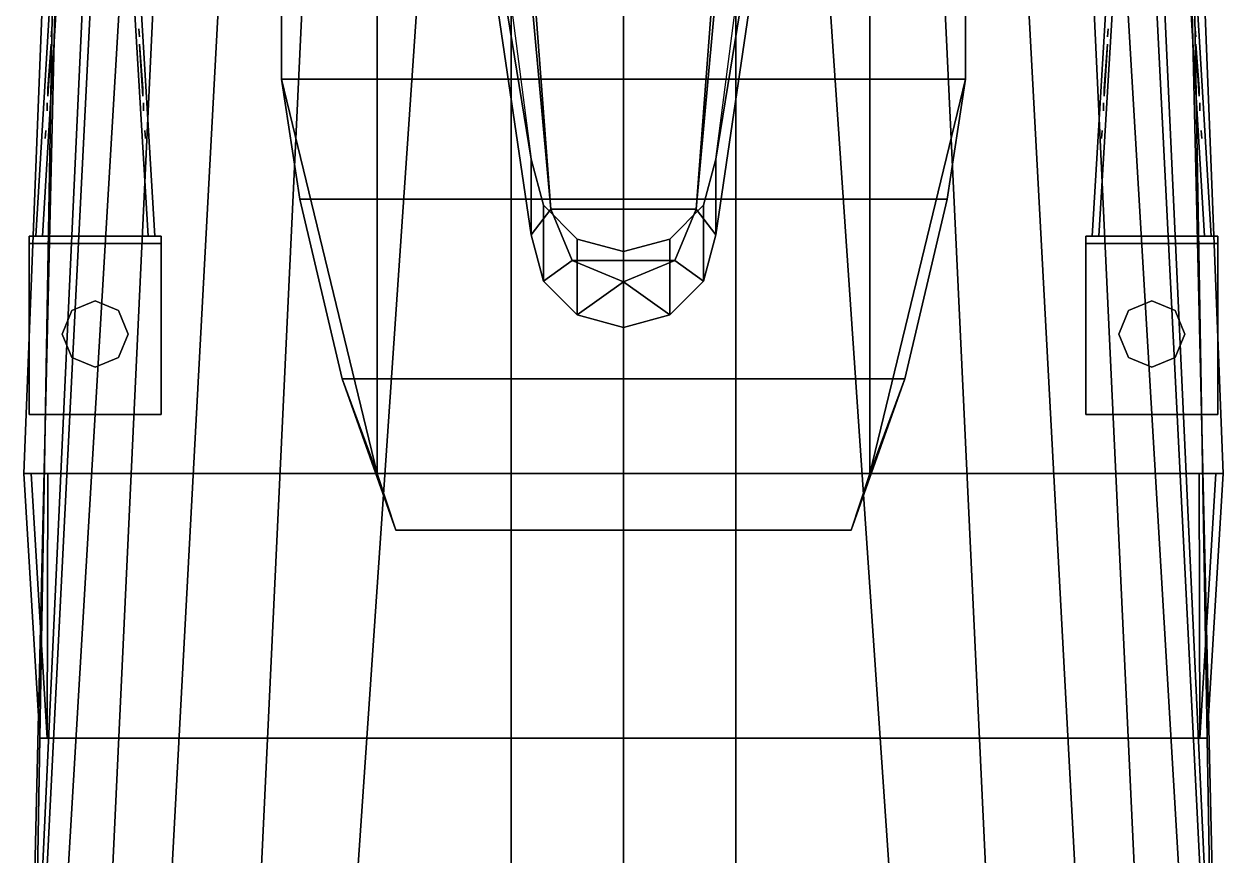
# Model space of a CAD drawing. Extents: x -9 to 9, y -98 to 98.
# Drawn here: x -9.08 to 9.08, y 7.16 to 19.75 of the extents above; entities that cross this region are included whole.
import ezdxf

# ---------------------------------------------------------------- set-up
doc = ezdxf.new("R2010")
doc.units = 0
doc.layers.get('0').update_dxf_attribs({"linetype": 'CONTINUOUS'})
doc.layers.add('CRANE', color=4, linetype='CONTINUOUS')
doc.layers.add('SUPERSTRUCTURE', color=3, linetype='CONTINUOUS')

msp = doc.modelspace()

# ---------------------------------------------------------------- linework, layer by layer
for points in [[(-8.8, 20.15, 7.23), (-8.647, 20.15, 4.91), (-8.839, 8.93, 4.91), (-9.08, 12.94, 6.82)], [(-8.61, 20.15, 4.38), (-8.19, 20.15, -1.44), (-8.87, 5.39, -1.44), (-8.95, 5.39, 4.38)], [(-8.647, 20.15, 4.91), (-8.61, 20.15, 4.38), (-8.95, 5.39, 4.38), (-8.9, 5.39, 4.91)], [(-8.19, 20.15, -1.44), (-8.07, 20.15, -2.17), (-8.81, 5.39, -2.17), (-8.87, 5.39, -1.44)], [(-8.07, 20.15, -2.17), (-7.63, 20.15, -3.2), (-8.5, 5.39, -3.2), (-8.81, 5.39, -2.17)], [(-7.63, 20.15, -3.2), (-7.12, 20.15, -3.95), (-7.81, 5.39, -4.23), (-8.5, 5.39, -3.2)], [(-7.12, 20.15, -3.95), (-6.13, 20.15, -4.84), (-6.92, 5.39, -4.95), (-7.81, 5.39, -4.23)], [(-6.13, 20.15, -4.84), (-4.86, 20.15, -5.46), (-5.56, 5.39, -5.46), (-6.92, 5.39, -4.95)], [(-4.86, 20.15, -5.46), (-3.12, 20.15, -5.73), (-4.13, 5.39, -5.73), (-5.56, 5.39, -5.46)], [(-3.12, 20.15, -5.73), (-1.7, 20.15, -5.92), (-1.7, 5.39, -5.96), (-4.13, 5.39, -5.73)], [(0, 5.39, -5.97), (-1.7, 5.39, -5.96), (-1.7, 20.15, -5.92), (0, 20.15, -5.97)], [(0, 20.15, -5.97), (1.7, 20.15, -5.92), (1.7, 5.39, -5.96), (0, 5.39, -5.97)], [(4.13, 5.39, -5.73), (1.7, 5.39, -5.96), (1.7, 20.15, -5.92), (3.12, 20.15, -5.73)], [(5.56, 5.39, -5.46), (4.13, 5.39, -5.73), (3.12, 20.15, -5.73), (4.86, 20.15, -5.46)], [(6.92, 5.39, -4.95), (5.56, 5.39, -5.46), (4.86, 20.15, -5.46), (6.13, 20.15, -4.84)], [(7.81, 5.39, -4.23), (6.92, 5.39, -4.95), (6.13, 20.15, -4.84), (7.12, 20.15, -3.95)], [(8.5, 5.39, -3.2), (7.81, 5.39, -4.23), (7.12, 20.15, -3.95), (7.63, 20.15, -3.2)], [(8.81, 5.39, -2.17), (8.5, 5.39, -3.2), (7.63, 20.15, -3.2), (8.07, 20.15, -2.17)], [(8.87, 5.39, -1.44), (8.81, 5.39, -2.17), (8.07, 20.15, -2.17), (8.19, 20.15, -1.44)], [(8.95, 5.39, 4.38), (8.87, 5.39, -1.44), (8.19, 20.15, -1.44), (8.61, 20.15, 4.38)], [(8.9, 5.39, 4.91), (8.95, 5.39, 4.38), (8.61, 20.15, 4.38), (8.647, 20.15, 4.91)], [(9.08, 12.94, 6.82), (8.839, 8.93, 4.91), (8.647, 20.15, 4.91), (8.8, 20.15, 7.23)], [(-8.73, 8.93, 4.91), (-8.72, 12.94, 4.91), (-8.97, 12.94, 6.82), (-8.73, 8.93, 4.91)], [(8.97, 12.94, 6.82), (8.72, 12.94, 4.91), (8.73, 8.93, 4.91)]]:
    msp.add_3dface(points)
at = {"layer": 'CRANE'}
for points in [[(-8.8, 16.53, 8.14), (-8.22, 26.21, 8.39), (-8.32, 26.21, 8.39), (-8.9, 16.53, 8.14)], [(-8.32, 26.21, 8.39), (-8.32, 26.21, 8.21), (-8.9, 16.53, 8.05), (-8.9, 16.53, 8.14)], [(-8.9, 16.53, 8.05), (-8.32, 26.21, 8.21), (-8.22, 26.21, 8.21), (-8.8, 16.53, 8.05)], [(-8.8, 16.53, 8.38), (-8.22, 26.21, 9.51), (-8.32, 26.21, 9.51), (-8.9, 16.53, 8.38)], [(-8.32, 26.21, 9.51), (-8.32, 26.21, 9.33), (-8.9, 16.53, 8.24), (-8.9, 16.53, 8.38)], [(-8.9, 16.53, 8.24), (-8.32, 26.21, 9.33), (-8.22, 26.21, 9.33), (-8.8, 16.53, 8.24)], [(-8.8, 16.53, 8.05), (-8.22, 26.21, 8.21), (-8.22, 26.21, 8.39), (-8.8, 16.53, 8.14)], [(-8.8, 16.53, 8.24), (-8.22, 26.21, 9.33), (-8.22, 26.21, 9.51), (-8.8, 16.53, 8.38)], [(-7.1, 16.53, 8.14), (-7.68, 26.21, 8.39), (-7.78, 26.21, 8.39), (-7.2, 16.53, 8.14)], [(-7.2, 16.53, 8.05), (-7.78, 26.21, 8.21), (-7.68, 26.21, 8.21), (-7.1, 16.53, 8.05)], [(-7.78, 26.21, 8.39), (-7.78, 26.21, 8.21), (-7.2, 16.53, 8.05), (-7.2, 16.53, 8.14)], [(-7.1, 16.53, 8.38), (-7.68, 26.21, 9.51), (-7.78, 26.21, 9.51), (-7.2, 16.53, 8.38)], [(-7.2, 16.53, 8.24), (-7.78, 26.21, 9.33), (-7.68, 26.21, 9.33), (-7.1, 16.53, 8.24)], [(-7.78, 26.21, 9.51), (-7.78, 26.21, 9.33), (-7.2, 16.53, 8.24), (-7.2, 16.53, 8.38)], [(-7.1, 16.53, 8.05), (-7.68, 26.21, 8.21), (-7.68, 26.21, 8.39), (-7.1, 16.53, 8.14)], [(-7.1, 16.53, 8.24), (-7.68, 26.21, 9.33), (-7.68, 26.21, 9.51), (-7.1, 16.53, 8.38)], [(7.2, 16.53, 8.14), (7.78, 26.21, 8.39), (7.68, 26.21, 8.39), (7.1, 16.53, 8.14)], [(7.68, 26.21, 8.39), (7.68, 26.21, 8.21), (7.1, 16.53, 8.05), (7.1, 16.53, 8.14)], [(7.1, 16.53, 8.05), (7.68, 26.21, 8.21), (7.78, 26.21, 8.21), (7.2, 16.53, 8.05)], [(7.68, 26.21, 9.51), (7.68, 26.21, 9.33), (7.1, 16.53, 8.24), (7.1, 16.53, 8.38)], [(7.1, 16.53, 8.24), (7.68, 26.21, 9.33), (7.78, 26.21, 9.33), (7.2, 16.53, 8.24)], [(7.2, 16.53, 8.38), (7.78, 26.21, 9.51), (7.68, 26.21, 9.51), (7.1, 16.53, 8.38)], [(7.2, 16.53, 8.05), (7.78, 26.21, 8.21), (7.78, 26.21, 8.39), (7.2, 16.53, 8.14)], [(7.2, 16.53, 8.24), (7.78, 26.21, 9.33), (7.78, 26.21, 9.51), (7.2, 16.53, 8.38)], [(8.22, 26.21, 9.51), (8.22, 26.21, 9.33), (8.8, 16.53, 8.24), (8.8, 16.53, 8.38)], [(8.8, 16.53, 8.24), (8.22, 26.21, 9.33), (8.32, 26.21, 9.33), (8.9, 16.53, 8.24)], [(8.9, 16.53, 8.38), (8.32, 26.21, 9.51), (8.22, 26.21, 9.51), (8.8, 16.53, 8.38)], [(8.9, 16.53, 8.14), (8.32, 26.21, 8.39), (8.22, 26.21, 8.39), (8.8, 16.53, 8.14)], [(8.22, 26.21, 8.39), (8.22, 26.21, 8.21), (8.8, 16.53, 8.05), (8.8, 16.53, 8.14)], [(8.8, 16.53, 8.05), (8.22, 26.21, 8.21), (8.32, 26.21, 8.21), (8.9, 16.53, 8.05)], [(8.9, 16.53, 8.24), (8.32, 26.21, 9.33), (8.32, 26.21, 9.51), (8.9, 16.53, 8.38)], [(8.9, 16.53, 8.05), (8.32, 26.21, 8.21), (8.32, 26.21, 8.39), (8.9, 16.53, 8.14)], [(-8.67, 19.55, 8.2), (-8.67, 19.55, 8.59), (-8.66, 19.67, 8.6), (-8.66, 19.67, 8.2)], [(-8.66, 19.67, 8.2), (-8.66, 19.67, 8.6), (-8.67, 19.55, 8.59), (-8.67, 19.55, 8.2)], [(-7.34, 19.67, 8.2), (-7.34, 19.67, 8.6), (-7.33, 19.55, 8.59), (-7.33, 19.55, 8.2)], [(-7.33, 19.55, 8.2), (-7.33, 19.55, 8.59), (-7.34, 19.67, 8.6), (-7.34, 19.67, 8.2)], [(7.34, 19.67, 8.2), (7.34, 19.67, 8.6), (7.33, 19.55, 8.59), (7.33, 19.55, 8.2)], [(7.33, 19.55, 8.2), (7.33, 19.55, 8.59), (7.34, 19.67, 8.6), (7.34, 19.67, 8.2)], [(8.67, 19.55, 8.2), (8.67, 19.55, 8.59), (8.66, 19.67, 8.6), (8.66, 19.67, 8.2)], [(8.66, 19.67, 8.2), (8.66, 19.67, 8.6), (8.67, 19.55, 8.59), (8.67, 19.55, 8.2)], [(-8.72, 18.77, 8.18), (-8.67, 19.44, 8.58), (-8.68, 19.28, 8.57), (-8.72, 18.65, 8.18)], [(-8.72, 18.65, 8.18), (-8.68, 19.28, 8.57), (-8.67, 19.44, 8.58), (-8.72, 18.77, 8.18)], [(-7.28, 18.65, 8.18), (-7.32, 19.28, 8.57), (-7.33, 19.44, 8.58), (-7.28, 18.77, 8.18)], [(-7.28, 18.77, 8.18), (-7.33, 19.44, 8.58), (-7.32, 19.28, 8.57), (-7.28, 18.65, 8.18)], [(7.28, 18.65, 8.18), (7.32, 19.28, 8.57), (7.33, 19.44, 8.58), (7.28, 18.77, 8.18)], [(7.28, 18.77, 8.18), (7.33, 19.44, 8.58), (7.32, 19.28, 8.57), (7.28, 18.65, 8.18)], [(8.72, 18.77, 8.18), (8.67, 19.44, 8.58), (8.68, 19.28, 8.57), (8.72, 18.65, 8.18)], [(8.72, 18.65, 8.18), (8.68, 19.28, 8.57), (8.67, 19.44, 8.58), (8.72, 18.77, 8.18)], [(-8.73, 18.55, 8.18), (-8.73, 18.55, 8.47), (-8.73, 18.43, 8.46), (-8.73, 18.43, 8.17)], [(-8.73, 18.43, 8.17), (-8.73, 18.43, 8.46), (-8.73, 18.55, 8.47), (-8.73, 18.55, 8.18)], [(-7.27, 18.43, 8.17), (-7.27, 18.43, 8.46), (-7.27, 18.55, 8.47), (-7.27, 18.55, 8.18)], [(-7.27, 18.55, 8.18), (-7.27, 18.55, 8.47), (-7.27, 18.43, 8.46), (-7.27, 18.43, 8.17)], [(7.27, 18.43, 8.17), (7.27, 18.43, 8.46), (7.27, 18.55, 8.47), (7.27, 18.55, 8.18)], [(7.27, 18.55, 8.18), (7.27, 18.55, 8.47), (7.27, 18.43, 8.46), (7.27, 18.43, 8.17)], [(8.73, 18.55, 8.18), (8.73, 18.55, 8.47), (8.73, 18.43, 8.46), (8.73, 18.43, 8.17)], [(8.73, 18.43, 8.17), (8.73, 18.43, 8.46), (8.73, 18.55, 8.47), (8.73, 18.55, 8.18)], [(-8.76, 18.01, 8.16), (-8.76, 18.01, 8.41), (-8.75, 18.13, 8.43), (-8.75, 18.13, 8.16)], [(-8.75, 18.13, 8.16), (-8.75, 18.13, 8.43), (-8.76, 18.01, 8.41), (-8.76, 18.01, 8.16)], [(-7.25, 18.13, 8.16), (-7.25, 18.13, 8.43), (-7.24, 18.01, 8.41), (-7.24, 18.01, 8.16)], [(-7.24, 18.01, 8.16), (-7.24, 18.01, 8.41), (-7.25, 18.13, 8.43), (-7.25, 18.13, 8.16)], [(7.25, 18.13, 8.16), (7.25, 18.13, 8.43), (7.24, 18.01, 8.41), (7.24, 18.01, 8.16)], [(7.24, 18.01, 8.16), (7.24, 18.01, 8.41), (7.25, 18.13, 8.43), (7.25, 18.13, 8.16)], [(8.76, 18.01, 8.16), (8.76, 18.01, 8.41), (8.75, 18.13, 8.43), (8.75, 18.13, 8.16)], [(8.75, 18.13, 8.16), (8.75, 18.13, 8.43), (8.76, 18.01, 8.41), (8.76, 18.01, 8.16)], [(-9, 16.53, 8.42), (-9, 16.53, 7.99), (-9, 16.42, 7.92), (-9, 16.42, 8.47)], [(-7, 16.53, 8.42), (-7, 16.53, 7.99), (-9, 16.53, 7.99), (-9, 16.53, 8.42)], [(-9, 16.42, 7.92), (-9, 16.53, 7.99), (-7, 16.53, 7.99), (-7, 16.42, 7.92)], [(-7, 16.42, 8.47), (-7, 16.53, 8.42), (-9, 16.53, 8.42), (-9, 16.42, 8.47)], [(-7, 16.42, 7.92), (-7, 16.53, 7.99), (-7, 16.53, 8.42), (-7, 16.42, 8.47)], [(9, 16.53, 8.42), (9, 16.53, 7.99), (7, 16.53, 7.99), (7, 16.53, 8.42)], [(7, 16.53, 8.42), (7, 16.53, 7.99), (7, 16.42, 7.92), (7, 16.42, 8.47)], [(7, 16.42, 7.92), (7, 16.53, 7.99), (9, 16.53, 7.99), (9, 16.42, 7.92)], [(9, 16.42, 8.47), (9, 16.53, 8.42), (7, 16.53, 8.42), (7, 16.42, 8.47)], [(9, 16.42, 7.92), (9, 16.53, 7.99), (9, 16.53, 8.42), (9, 16.42, 8.47)], [(-9, 16.42, 8.47), (-9, 16.42, 7.11), (-9, 13.83, 7.11), (-9, 13.83, 9.02)], [(-9, 13.83, 7.11), (-9, 16.42, 7.11), (-7, 16.42, 7.11), (-7, 13.83, 7.11)], [(-7, 16.42, 7.92), (-7, 16.42, 7.11), (-9, 16.42, 7.11), (-9, 16.42, 7.92)], [(-7, 13.83, 9.02), (-7, 16.42, 8.47), (-9, 16.42, 8.47), (-9, 13.83, 9.02)], [(-7, 13.83, 7.11), (-7, 16.42, 7.11), (-7, 16.42, 8.47), (-7, 13.83, 9.02)], [(7, 16.42, 8.47), (7, 16.42, 7.11), (7, 13.83, 7.11), (7, 13.83, 9.02)], [(9, 16.42, 7.92), (9, 16.42, 7.11), (7, 16.42, 7.11), (7, 16.42, 7.92)], [(7, 13.83, 7.11), (7, 16.42, 7.11), (9, 16.42, 7.11), (9, 13.83, 7.11)], [(9, 13.83, 9.02), (9, 16.42, 8.47), (7, 16.42, 8.47), (7, 13.83, 9.02)], [(9, 13.83, 7.11), (9, 16.42, 7.11), (9, 16.42, 8.47), (9, 13.83, 9.02)], [(-8, 15.55, 6.91), (-8.354, 15.404, 6.91), (-8.354, 15.404, 7.11), (-8, 15.55, 7.11)], [(-7.646, 15.404, 6.91), (-8, 15.55, 6.91), (-8, 15.55, 7.11), (-7.646, 15.404, 7.11)], [(8, 15.55, 6.91), (7.646, 15.404, 6.91), (7.646, 15.404, 7.11), (8, 15.55, 7.11)], [(8.354, 15.404, 6.91), (8, 15.55, 6.91), (8, 15.55, 7.11), (8.354, 15.404, 7.11)], [(-8.354, 15.404, 6.91), (-8.5, 15.05, 6.91), (-8.5, 15.05, 7.11), (-8.354, 15.404, 7.11)], [(-7.5, 15.05, 6.91), (-7.646, 15.404, 6.91), (-7.646, 15.404, 7.11), (-7.5, 15.05, 7.11)], [(7.646, 15.404, 6.91), (7.5, 15.05, 6.91), (7.5, 15.05, 7.11), (7.646, 15.404, 7.11)], [(8.5, 15.05, 6.91), (8.354, 15.404, 6.91), (8.354, 15.404, 7.11), (8.5, 15.05, 7.11)], [(-8.5, 15.05, 6.91), (-8.354, 14.696, 6.91), (-8.354, 14.696, 7.11), (-8.5, 15.05, 7.11)], [(-7.646, 14.696, 6.91), (-7.5, 15.05, 6.91), (-7.5, 15.05, 7.11), (-7.646, 14.696, 7.11)], [(7.5, 15.05, 6.91), (7.646, 14.696, 6.91), (7.646, 14.696, 7.11), (7.5, 15.05, 7.11)], [(8.354, 14.696, 6.91), (8.5, 15.05, 6.91), (8.5, 15.05, 7.11), (8.354, 14.696, 7.11)], [(-8.354, 14.696, 6.91), (-8, 14.55, 6.91), (-8, 14.55, 7.11), (-8.354, 14.696, 7.11)], [(-8, 14.55, 6.91), (-7.646, 14.696, 6.91), (-7.646, 14.696, 7.11), (-8, 14.55, 7.11)], [(7.646, 14.696, 6.91), (8, 14.55, 6.91), (8, 14.55, 7.11), (7.646, 14.696, 7.11)], [(8, 14.55, 6.91), (8.354, 14.696, 6.91), (8.354, 14.696, 7.11), (8, 14.55, 7.11)], [(-9, 13.83, 9.02), (-9, 13.83, 7.11), (-7, 13.83, 7.11), (-7, 13.83, 9.02)], [(7, 13.83, 9.02), (7, 13.83, 7.11), (9, 13.83, 7.11), (9, 13.83, 9.02)]]:
    msp.add_3dface(points, dxfattribs=at)
at = {"layer": 'SUPERSTRUCTURE'}
for points in [[(-5.18, 18.91, 9.72), (-5.18, 18.91, 9.77), (-5.18, 24.09, 9.77), (-5.18, 24.09, 9.72)], [(-5.18, 24.09, 9.77), (-5.18, 18.91, 9.77), (5.18, 18.91, 9.77), (5.18, 24.09, 9.77)], [(-5.18, 24.09, 9.72), (-3.73, 24.09, 9.72), (-3.73, 12.94, 9.72), (-5.18, 18.91, 9.72)], [(3.73, 24.09, 9.72), (5.18, 24.09, 9.72), (5.18, 18.91, 9.72), (3.73, 12.94, 9.72)], [(5.18, 24.09, 9.77), (5.18, 18.91, 9.77), (5.18, 18.91, 9.72), (5.18, 24.09, 9.72)], [(-2.01, 22.415, 9.77), (-1.4, 17.7, 9.77), (-1.4, 17.7, 11.13), (-2.01, 21.455, 11.83)], [(1.4, 17.7, 9.77), (2.01, 22.415, 9.77), (2.01, 21.455, 11.83), (1.4, 17.7, 11.13)], [(-2.01, 20.695, 18.18), (-1.4, 16.55, 17.31), (-1.1, 16.94, 17.39), (-1.47, 21.81, 18.41)], [(-1.47, 21.81, 18.41), (-1.1, 16.94, 17.39), (-1.1, 16.94, 18.15), (-1.47, 20.97, 20.06)], [(1.1, 16.94, 17.39), (1.47, 21.81, 18.41), (1.47, 20.97, 20.06), (1.1, 16.94, 18.15)], [(1.4, 16.55, 17.31), (2.01, 20.695, 18.18), (1.47, 21.81, 18.41), (1.1, 16.94, 17.39)], [(-2.01, 21.455, 11.83), (-1.4, 17.7, 11.13), (-1.4, 16.55, 17.31), (-2.01, 20.695, 18.18)], [(1.4, 17.7, 11.13), (2.01, 21.455, 11.83), (2.01, 20.695, 18.18), (1.4, 16.55, 17.31)], [(1.1, 16.94, 18.15), (1.47, 20.97, 20.06), (-1.47, 20.97, 20.06), (-1.1, 16.94, 18.15)], [(-3.73, 20.15, 7.23), (-8.8, 20.15, 7.23), (-9.08, 12.94, 6.82), (-3.73, 12.94, 6.82)], [(-3.73, 20.15, 7.23), (-3.73, 12.94, 6.82), (-3.73, 12.94, 9.72), (-3.73, 20.15, 9.72)], [(3.73, 20.15, 9.72), (3.73, 12.94, 9.72), (3.73, 12.94, 6.82), (3.73, 20.15, 7.23)], [(8.8, 20.15, 7.23), (3.73, 20.15, 7.23), (3.73, 12.94, 6.82), (9.08, 12.94, 6.82)], [(-5.18, 18.91, 9.72), (-3.73, 12.94, 9.72), (-4.26, 14.37, 9.72), (-4.9, 17.09, 9.72)], [(-5.18, 18.91, 9.77), (-5.18, 18.91, 9.72), (-4.9, 17.09, 9.72), (-4.9, 17.09, 9.77)], [(4.9, 17.09, 9.77), (5.18, 18.91, 9.77), (-5.18, 18.91, 9.77), (-4.9, 17.09, 9.77)], [(3.73, 12.94, 9.72), (5.18, 18.91, 9.72), (4.9, 17.09, 9.72), (4.26, 14.37, 9.72)], [(4.9, 17.09, 9.72), (5.18, 18.91, 9.72), (5.18, 18.91, 9.77), (4.9, 17.09, 9.77)], [(-1.4, 17.7, 11.13), (-1.212, 17, 11), (-1.212, 15.85, 17.16), (-1.4, 16.55, 17.31)], [(-1.4, 17.7, 9.77), (-1.212, 17, 9.77), (-1.212, 17, 11), (-1.4, 17.7, 11.13)], [(1.212, 17, 11), (1.4, 17.7, 11.13), (1.4, 16.55, 17.31), (1.212, 15.85, 17.16)], [(1.212, 17, 9.77), (1.4, 17.7, 9.77), (1.4, 17.7, 11.13), (1.212, 17, 11)], [(-4.26, 14.37, 9.72), (-4.26, 14.37, 9.77), (-4.9, 17.09, 9.77), (-4.9, 17.09, 9.72)], [(-4.9, 17.09, 9.77), (-4.26, 14.37, 9.77), (4.26, 14.37, 9.77), (4.9, 17.09, 9.77)], [(4.9, 17.09, 9.77), (4.26, 14.37, 9.77), (4.26, 14.37, 9.72), (4.9, 17.09, 9.72)], [(-1.4, 16.55, 17.31), (-1.212, 15.85, 17.16), (-0.778, 16.162, 17.22), (-1.1, 16.94, 17.39)], [(-1.212, 17, 11), (-0.7, 16.488, 10.91), (-0.7, 15.338, 17.06), (-1.212, 15.85, 17.16)], [(-1.212, 17, 9.77), (-0.7, 16.488, 9.77), (-0.7, 16.488, 10.91), (-1.212, 17, 11)], [(-1.1, 16.94, 17.39), (-0.778, 16.162, 17.22), (-0.778, 16.162, 17.78), (-1.1, 16.94, 18.15)], [(0.778, 16.162, 17.78), (1.1, 16.94, 18.15), (-1.1, 16.94, 18.15), (-0.778, 16.162, 17.78)], [(0.7, 16.488, 10.91), (1.212, 17, 11), (1.212, 15.85, 17.16), (0.7, 15.338, 17.06)], [(0.7, 16.488, 9.77), (1.212, 17, 9.77), (1.212, 17, 11), (0.7, 16.488, 10.91)], [(0.778, 16.162, 17.22), (1.1, 16.94, 17.39), (1.1, 16.94, 18.15), (0.778, 16.162, 17.78)], [(1.212, 15.85, 17.16), (1.4, 16.55, 17.31), (1.1, 16.94, 17.39), (0.778, 16.162, 17.22)], [(-0.7, 16.488, 10.91), (0, 16.3, 10.88), (0, 15.15, 17.02), (-0.7, 15.338, 17.06)], [(-0.7, 16.488, 9.77), (0, 16.3, 9.77), (0, 16.3, 10.88), (-0.7, 16.488, 10.91)], [(0, 16.3, 10.88), (0.7, 16.488, 10.91), (0.7, 15.338, 17.06), (0, 15.15, 17.02)], [(0, 16.3, 9.77), (0.7, 16.488, 9.77), (0.7, 16.488, 10.91), (0, 16.3, 10.88)], [(-1.212, 15.85, 17.16), (-0.7, 15.338, 17.06), (0, 15.84, 17.15), (-0.778, 16.162, 17.22)], [(-0.778, 16.162, 17.22), (0, 15.84, 17.15), (0, 15.84, 17.63), (-0.778, 16.162, 17.78)], [(0, 15.84, 17.63), (0.778, 16.162, 17.78), (-0.778, 16.162, 17.78), (0, 15.84, 17.63)], [(0, 15.84, 17.15), (0.778, 16.162, 17.22), (0.778, 16.162, 17.78), (0, 15.84, 17.63)], [(0.7, 15.338, 17.06), (1.212, 15.85, 17.16), (0.778, 16.162, 17.22), (0, 15.84, 17.15)], [(0, 15.15, 17.02), (0.7, 15.338, 17.06), (0, 15.84, 17.15), (-0.7, 15.338, 17.06)], [(-4.26, 14.37, 9.77), (-4.26, 14.37, 9.72), (-3.45, 12.08, 9.72), (-3.45, 12.08, 9.77)], [(3.45, 12.08, 9.77), (4.26, 14.37, 9.77), (-4.26, 14.37, 9.77), (-3.45, 12.08, 9.77)], [(-4.26, 14.37, 9.72), (-3.73, 12.94, 9.72), (-3.45, 12.08, 9.72)], [(3.45, 12.08, 9.72), (4.26, 14.37, 9.72), (4.26, 14.37, 9.77), (3.45, 12.08, 9.77)], [(3.73, 12.94, 9.72), (4.26, 14.37, 9.72), (3.45, 12.08, 9.72)], [(-8.97, 12.94, 6.82), (-9.08, 12.94, 6.82), (-8.839, 8.93, 4.91), (-8.73, 8.93, 4.91)], [(8.97, 12.94, 6.82), (-8.97, 12.94, 6.82), (-8.72, 12.94, 4.91), (8.72, 12.94, 4.91)], [(8.72, 12.94, 4.91), (-8.72, 12.94, 4.91), (-8.73, 8.93, 4.91), (8.73, 8.93, 4.91)], [(3.73, 12.94, 9.72), (-3.73, 12.94, 9.72), (-3.73, 12.94, 6.82), (3.73, 12.94, 6.82)], [(-3.45, 12.08, 9.72), (-3.73, 12.94, 9.72), (3.73, 12.94, 9.72), (3.45, 12.08, 9.72)], [(9.08, 12.94, 6.82), (8.97, 12.94, 6.82), (8.73, 8.93, 4.91), (8.839, 8.93, 4.91)], [(-3.45, 12.08, 9.77), (-3.45, 12.08, 9.72), (3.45, 12.08, 9.72), (3.45, 12.08, 9.77)], [(8.839, 8.93, 4.91), (-8.839, 8.93, 4.91), (-8.9, 5.39, 4.91), (8.9, 5.39, 4.91)]]:
    msp.add_3dface(points, dxfattribs=at)

doc.saveas('drawing.dxf')
